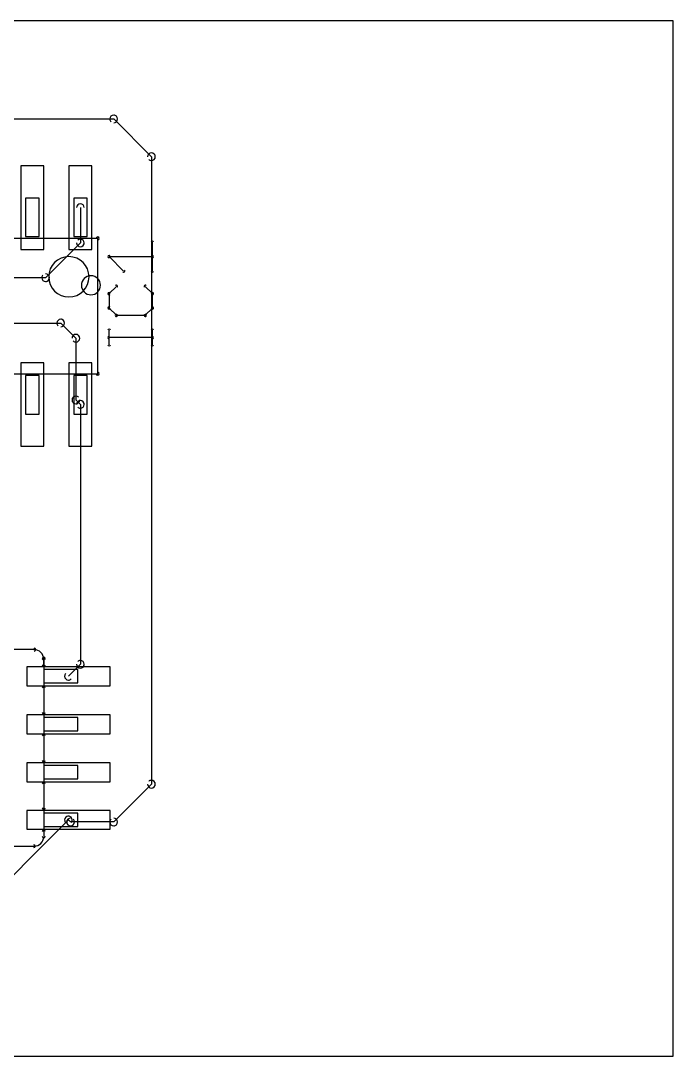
# Model space of a CAD drawing. Extents: x 0 to 139, y 764 to 841.
# Drawn here: x 90.4 to 139.4, y 763.8 to 841.4 of the extents above; entities that cross this region are included whole.
import ezdxf

# ---------------------------------------------------------------- set-up
doc = ezdxf.new("R2010")
doc.units = 0
doc.layers.add('Layer_1', color=7, linetype='CONTINUOUS')

msp = doc.modelspace()

# ---------------------------------------------------------------- linework, layer by layer
at = {"layer": 'Layer_1', "color": 7}
for points in [[(0.456887, 763.762328), (139.354513, 763.762328), (139.354513, 841.431613), (0.456887, 841.431613), (0.456887, 763.762328)], [(97.605288, 834.265063), (97.605288, 834.265063)], [(87.197037, 834.061535), (97.401761, 834.061535), (100.236406, 831.22689)], [(100.236406, 831.22689), (100.236406, 784.171775), (97.401761, 781.33713)], [(100.032879, 831.023362), (100.032879, 831.023362)], [(94.907273, 827.41004), (94.907273, 824.763898)], [(96.202706, 825.10689), (72.011842, 825.10689), (72.011842, 814.95319), (96.202706, 814.95319), (96.202706, 825.10689)], [(94.907273, 824.763898), (92.299399, 822.156024)], [(95.1108, 824.560371), (95.1108, 824.560371)], [(100.307272, 822.655205), (100.307272, 824.816906)], [(98.145572, 822.655205), (97.064438, 823.736056), (100.307272, 823.736056)], [(92.299399, 822.156024), (12.362398, 822.156024), (8.960823, 818.75445)], [(92.095871, 822.359552), (92.095871, 822.359552)], [(97.605005, 821.502355), (97.064438, 820.961788), (97.064438, 819.880938), (97.605005, 819.340371)], [(100.307272, 819.880938), (100.307272, 820.961788), (99.766705, 821.502355)], [(100.243493, 820.898009), (100.243493, 820.898009)], [(97.605005, 819.340371), (99.766705, 819.340371), (100.307272, 819.880938)], [(100.371052, 819.817158), (100.371052, 819.817158)], [(41.275781, 818.75445), (93.433257, 818.75445), (94.567115, 817.620592)], [(93.636785, 818.957977), (93.636785, 818.957977)], [(97.541225, 819.276592), (97.541225, 819.276592)], [(99.703209, 819.404151), (99.703209, 819.404151)], [(97.064438, 817.130481), (97.064438, 818.211332)], [(100.307272, 817.130481), (100.307272, 818.211332)], [(94.363588, 817.417064), (94.363588, 817.417064)], [(94.567115, 817.620592), (94.567115, 812.990198), (94.907273, 812.650041)], [(100.307272, 817.671048), (97.064438, 817.671048)], [(94.703745, 812.446513), (94.703745, 812.446513)], [(94.770643, 813.193726), (94.770643, 813.193726)], [(94.907273, 812.650041), (94.907273, 793.160436)], [(91.449005, 794.263113), (78.693101, 794.263113)], [(92.157667, 793.582798), (92.157667, 780.259965)], [(92.157667, 793.554452), (92.157667, 793.554452)], [(92.157667, 793.129255), (92.157667, 793.497759)], [(94.011525, 792.264688), (94.907273, 793.160436)], [(93.807997, 792.468216), (93.807997, 792.468216)], [(95.1108, 792.956909), (95.1108, 792.956909)], [(92.157667, 791.400121), (92.157667, 789.557602)], [(92.157667, 787.800122), (92.157667, 785.957602)], [(92.157667, 784.200122), (92.157667, 782.385949)], [(100.439934, 783.968248), (100.439934, 783.968248)], [(29.937199, 774.533981), (87.05247, 774.533981), (94.011525, 781.493036)], [(97.401761, 781.33713), (94.16743, 781.33713), (94.011525, 781.493036)], [(94.215052, 781.696563), (94.215052, 781.696563)], [(97.198233, 781.540658), (97.198233, 781.540658)], [(92.157667, 780.628469), (92.157667, 780.259965)], [(93.963903, 781.133602), (93.963903, 781.133602)], [(94.215052, 781.289508), (94.215052, 781.289508)], [(78.693101, 779.522957), (91.420659, 779.522957)], [(91.449005, 779.522957), (91.449005, 779.522957)]]:
    msp.add_lwpolyline(points, dxfattribs=at)
for points in [[(92.171273, 830.542039), (90.443273, 830.542039), (90.443273, 824.27804), (92.171273, 824.27804), (92.171273, 830.542039)], [(95.771273, 830.542039), (94.043273, 830.542039), (94.043273, 824.27804), (95.771273, 824.27804), (95.771273, 830.542039)], [(91.811273, 828.13004), (90.803273, 828.13004), (90.803273, 825.25004), (91.811273, 825.25004), (91.811273, 828.13004)], [(95.411273, 828.13004), (94.403273, 828.13004), (94.403273, 825.25004), (95.411273, 825.25004), (95.411273, 828.13004)], [(92.171273, 815.782041), (90.443273, 815.782041), (90.443273, 809.518041), (92.171273, 809.518041), (92.171273, 815.782041)], [(95.771273, 815.782041), (94.043273, 815.782041), (94.043273, 809.518041), (95.771273, 809.518041), (95.771273, 815.782041)], [(91.811273, 814.810041), (90.803273, 814.810041), (90.803273, 811.930041), (91.811273, 811.930041), (91.811273, 814.810041)], [(95.411273, 814.810041), (94.403273, 814.810041), (94.403273, 811.930041), (95.411273, 811.930041), (95.411273, 814.810041)], [(97.129635, 791.556027), (97.129635, 792.97335), (90.893415, 792.97335), (90.893415, 791.556027), (97.129635, 791.556027)], [(94.708848, 791.768625), (94.708848, 792.760751), (92.157667, 792.760751), (92.157667, 791.768625), (94.708848, 791.768625)], [(97.129635, 787.956027), (97.129635, 789.37335), (90.893415, 789.37335), (90.893415, 787.956027), (97.129635, 787.956027)], [(94.708848, 788.168626), (94.708848, 789.160751), (92.157667, 789.160751), (92.157667, 788.168626), (94.708848, 788.168626)], [(97.129635, 784.356027), (97.129635, 785.77335), (90.893415, 785.77335), (90.893415, 784.356027), (97.129635, 784.356027)], [(94.708848, 784.568626), (94.708848, 785.560752), (92.157667, 785.560752), (92.157667, 784.568626), (94.708848, 784.568626)], [(97.129635, 780.784374), (97.129635, 782.201697), (90.893415, 782.201697), (90.893415, 780.784374), (97.129635, 780.784374)], [(94.708848, 780.996973), (94.708848, 781.989098), (92.157667, 781.989098), (92.157667, 780.996973), (94.708848, 780.996973)]]:
    msp.add_lwpolyline(points, close=True, dxfattribs=at)
for points in [[(97.401761, 834.349365), (97.242794, 834.349365), (97.113928, 834.220502), (97.113928, 834.061532)], [(97.689761, 834.061535), (97.689761, 834.220587), (97.560813, 834.349535), (97.401761, 834.349535)], [(97.605288, 834.265063), (97.553216, 834.317135), (97.481244, 834.349365), (97.401761, 834.349365)], [(97.113928, 834.061532), (97.113928, 833.982049), (97.146158, 833.910077), (97.19823, 833.858005)], [(97.401761, 833.773535), (97.560813, 833.773535), (97.689761, 833.902483), (97.689761, 834.061535)], [(100.236406, 831.51489), (100.077354, 831.51489), (99.948406, 831.385942), (99.948406, 831.22689)], [(100.524406, 831.22689), (100.524406, 831.385942), (100.395458, 831.51489), (100.236406, 831.51489)], [(100.236406, 830.93906), (100.395373, 830.93906), (100.524239, 831.067923), (100.524239, 831.226893)], [(100.524239, 831.226893), (100.524239, 831.306376), (100.492009, 831.378319), (100.439937, 831.43042)], [(100.032879, 831.023362), (100.084951, 830.97129), (100.156923, 830.93906), (100.236406, 830.93906)], [(94.907273, 827.69804), (94.748221, 827.69804), (94.619273, 827.569092), (94.619273, 827.41004)], [(95.195273, 827.41004), (95.195273, 827.569092), (95.066325, 827.69804), (94.907273, 827.69804)], [(94.90727, 825.051731), (94.827786, 825.051731), (94.755843, 825.019501), (94.703742, 824.967429)], [(95.195103, 824.763898), (95.195103, 824.922865), (95.06624, 825.051731), (94.90727, 825.051731)], [(96.202706, 825.21489), (96.143065, 825.21489), (96.094706, 825.166531), (96.094706, 825.10689)], [(96.310706, 825.10689), (96.310706, 825.166531), (96.262347, 825.21489), (96.202706, 825.21489)], [(96.310706, 825.10689), (96.310706, 825.166531), (96.262347, 825.21489), (96.202706, 825.21489)], [(96.202706, 824.99889), (96.262347, 824.99889), (96.310706, 825.047249), (96.310706, 825.10689)], [(100.307272, 824.907048), (100.257496, 824.907048), (100.217131, 824.866682), (100.217131, 824.816906)], [(100.397414, 824.816906), (100.397414, 824.866682), (100.357049, 824.907048), (100.307272, 824.907048)], [(94.619273, 824.763898), (94.619273, 824.604846), (94.748221, 824.475898), (94.907273, 824.475898)], [(94.907273, 824.475898), (95.066325, 824.475898), (95.195273, 824.604846), (95.195273, 824.763898)], [(95.1108, 824.560371), (95.162873, 824.612443), (95.195103, 824.684415), (95.195103, 824.763898)], [(94.043273, 823.73804), (93.208217, 823.73804), (92.531273, 823.061095), (92.531273, 822.22604)], [(95.555273, 822.22604), (95.555273, 823.061095), (94.878328, 823.73804), (94.043273, 823.73804)], [(97.064438, 823.826197), (97.014718, 823.826197), (96.974438, 823.785889), (96.974438, 823.736197)], [(96.974438, 823.736197), (96.974438, 823.686478), (97.014747, 823.646197), (97.064438, 823.646197)], [(97.06458, 823.826197), (97.014888, 823.826197), (96.97458, 823.785917), (96.97458, 823.736197)], [(96.97458, 823.736197), (96.97458, 823.711253), (96.984784, 823.688831), (97.000942, 823.67256)], [(97.128217, 823.799835), (97.11206, 823.815993), (97.08944, 823.826197), (97.06458, 823.826197)], [(100.397272, 823.736197), (100.397272, 823.785889), (100.356964, 823.826197), (100.307272, 823.826197)], [(100.307272, 823.646197), (100.356964, 823.646197), (100.397272, 823.686506), (100.397272, 823.736197)], [(98.081792, 822.591426), (98.09795, 822.575268), (98.12057, 822.565064), (98.14543, 822.565064)], [(98.14543, 822.565064), (98.19515, 822.565064), (98.23543, 822.605344), (98.23543, 822.655064)], [(98.23543, 822.655064), (98.23543, 822.680009), (98.225225, 822.702431), (98.209068, 822.718701)], [(100.217131, 822.655205), (100.217131, 822.605429), (100.257496, 822.565064), (100.307272, 822.565064)], [(100.307272, 822.565064), (100.357049, 822.565064), (100.397414, 822.605429), (100.397414, 822.655205)], [(92.095871, 822.359552), (92.043771, 822.307451), (92.011569, 822.235508), (92.011569, 822.156024)], [(92.011569, 822.156024), (92.011569, 821.997057), (92.140432, 821.868192), (92.299402, 821.868192)], [(92.587399, 822.156024), (92.587399, 822.315076), (92.458451, 822.444024), (92.299399, 822.444024)], [(92.299399, 821.868024), (92.458451, 821.868024), (92.587399, 821.996972), (92.587399, 822.156024)], [(92.299402, 821.868192), (92.378885, 821.868192), (92.450857, 821.900422), (92.502929, 821.952494)], [(92.531273, 822.22604), (92.531273, 821.390985), (93.208217, 820.71404), (94.043273, 820.71404)], [(94.043273, 820.71404), (94.878328, 820.71404), (95.555273, 821.390985), (95.555273, 822.22604)], [(95.700974, 822.302292), (95.307085, 822.302292), (94.987777, 821.982983), (94.987777, 821.589095)], [(95.700974, 822.302292), (95.307085, 822.302292), (94.987777, 821.982983), (94.987777, 821.589095)], [(96.41417, 821.589095), (96.41417, 821.982983), (96.094862, 822.302292), (95.700974, 822.302292)], [(96.41417, 821.589095), (96.41417, 821.982983), (96.094862, 822.302292), (95.700974, 822.302292)], [(94.987777, 821.589095), (94.987777, 821.195207), (95.307085, 820.875898), (95.700974, 820.875898)], [(94.987777, 821.589095), (94.987777, 821.195207), (95.307085, 820.875898), (95.700974, 820.875898)], [(95.700974, 820.875898), (96.094862, 820.875898), (96.41417, 821.195207), (96.41417, 821.589095)], [(95.700974, 820.875898), (96.094862, 820.875898), (96.41417, 821.195207), (96.41417, 821.589095)], [(97.06458, 821.051788), (97.014888, 821.051788), (96.97458, 821.01148), (96.97458, 820.961788)], [(97.000942, 821.025284), (96.984784, 821.009127), (96.97458, 820.986506), (96.97458, 820.961646)], [(97.15458, 820.961788), (97.15458, 821.01148), (97.114271, 821.051788), (97.06458, 821.051788)], [(97.604863, 821.592213), (97.579918, 821.592213), (97.557496, 821.582009), (97.541225, 821.565851)], [(97.694863, 821.502213), (97.694863, 821.551905), (97.654583, 821.592213), (97.604863, 821.592213)], [(97.668501, 821.438576), (97.684658, 821.454733), (97.694863, 821.477354), (97.694863, 821.502213)], [(99.766847, 821.592213), (99.717128, 821.592213), (99.676847, 821.551933), (99.676847, 821.502213)], [(99.676847, 821.502213), (99.676847, 821.477269), (99.687052, 821.454846), (99.703209, 821.438576)], [(99.830485, 821.565851), (99.814328, 821.582009), (99.791707, 821.592213), (99.766847, 821.592213)], [(100.307272, 821.05193), (100.257496, 821.05193), (100.217131, 821.011565), (100.217131, 820.961788)], [(100.397414, 820.961788), (100.397414, 821.011565), (100.357049, 821.05193), (100.307272, 821.05193)], [(100.397357, 820.961732), (100.397357, 820.986676), (100.387436, 821.00907), (100.370995, 821.025369)], [(96.97458, 820.961646), (96.97458, 820.911955), (97.01486, 820.871647), (97.06458, 820.871647)], [(97.06458, 820.871647), (97.089525, 820.871647), (97.111947, 820.881851), (97.128217, 820.898009)], [(100.243493, 820.898009), (100.259934, 820.881568), (100.282356, 820.871647), (100.307272, 820.871647)], [(100.307272, 820.871647), (100.35702, 820.871647), (100.397357, 820.911984), (100.397357, 820.961732)], [(97.06458, 819.970796), (97.014888, 819.970796), (96.97458, 819.930516), (96.97458, 819.880796)], [(96.97458, 819.880938), (96.97458, 819.831247), (97.014888, 819.790938), (97.06458, 819.790938)], [(96.97458, 819.880796), (96.97458, 819.855851), (96.984784, 819.833458), (97.000942, 819.817158)], [(97.128217, 819.944434), (97.11206, 819.960591), (97.08944, 819.970796), (97.06458, 819.970796)], [(97.06458, 819.790938), (97.114299, 819.790938), (97.15458, 819.831247), (97.15458, 819.880938)], [(97.605005, 819.430229), (97.55537, 819.430229), (97.515147, 819.390006), (97.515147, 819.340371)], [(99.856564, 819.340371), (99.856564, 819.390006), (99.81634, 819.430229), (99.766705, 819.430229)], [(100.217131, 819.880938), (100.217131, 819.831162), (100.257496, 819.790796), (100.307272, 819.790796)], [(100.307329, 819.970881), (100.282384, 819.970881), (100.259849, 819.960676), (100.24355, 819.944519)], [(100.307272, 819.790796), (100.357049, 819.790796), (100.397414, 819.831162), (100.397414, 819.880938)], [(100.397414, 819.880796), (100.397414, 819.930544), (100.357077, 819.970881), (100.307329, 819.970881)], [(100.371052, 819.817158), (100.387209, 819.833316), (100.397414, 819.855965), (100.397414, 819.880796)], [(93.433257, 819.04228), (93.27429, 819.04228), (93.145424, 818.913417), (93.145424, 818.754447)], [(93.145424, 818.754447), (93.145424, 818.674964), (93.177654, 818.602992), (93.229727, 818.550919)], [(93.721257, 818.75445), (93.721257, 818.913502), (93.592309, 819.04245), (93.433257, 819.04245)], [(93.636785, 818.957977), (93.584712, 819.010078), (93.512741, 819.04228), (93.433257, 819.04228)], [(93.433257, 818.46645), (93.592309, 818.46645), (93.721257, 818.595398), (93.721257, 818.75445)], [(97.515147, 819.340371), (97.515147, 819.290736), (97.55537, 819.250513), (97.605005, 819.250513)], [(97.541225, 819.276592), (97.557383, 819.260434), (97.580032, 819.250229), (97.604863, 819.250229)], [(97.604863, 819.250229), (97.654611, 819.250229), (97.694948, 819.290566), (97.694948, 819.340314)], [(97.694948, 819.340314), (97.694948, 819.365259), (97.684743, 819.387795), (97.668586, 819.404094)], [(99.703209, 819.404151), (99.686768, 819.38771), (99.676847, 819.365288), (99.676847, 819.340371)], [(99.676847, 819.340371), (99.676847, 819.290623), (99.717184, 819.250286), (99.766932, 819.250286)], [(99.766705, 819.250513), (99.81634, 819.250513), (99.856564, 819.290736), (99.856564, 819.340371)], [(99.766932, 819.250286), (99.791877, 819.250286), (99.814271, 819.260207), (99.83057, 819.276648)], [(94.567115, 817.908592), (94.408063, 817.908592), (94.279115, 817.779644), (94.279115, 817.620592)], [(94.855115, 817.620592), (94.855115, 817.779644), (94.726167, 817.908592), (94.567115, 817.908592)], [(97.06458, 818.301332), (97.014888, 818.301332), (96.97458, 818.261023), (96.97458, 818.211332)], [(97.15458, 818.211332), (97.15458, 818.261023), (97.114271, 818.301332), (97.06458, 818.301332)], [(100.307272, 818.301473), (100.257496, 818.301473), (100.217131, 818.261108), (100.217131, 818.211332)], [(100.397414, 818.211332), (100.397414, 818.261108), (100.357049, 818.301473), (100.307272, 818.301473)], [(94.363588, 817.417064), (94.41566, 817.364963), (94.487632, 817.332762), (94.567115, 817.332762)], [(94.567115, 817.332762), (94.726082, 817.332762), (94.854948, 817.461625), (94.854948, 817.620594)], [(94.854948, 817.620594), (94.854948, 817.700078), (94.822718, 817.77205), (94.770646, 817.824122)], [(97.064438, 817.760907), (97.014718, 817.760907), (96.974438, 817.720598), (96.974438, 817.670907)], [(96.974438, 817.670907), (96.974438, 817.621215), (97.014747, 817.580907), (97.064438, 817.580907)], [(96.97458, 817.130481), (96.97458, 817.08079), (97.014888, 817.040481), (97.06458, 817.040481)], [(97.06458, 817.040481), (97.114299, 817.040481), (97.15458, 817.08079), (97.15458, 817.130481)], [(100.217131, 817.130481), (100.217131, 817.080705), (100.257496, 817.04034), (100.307272, 817.04034)], [(100.397272, 817.670907), (100.397272, 817.720598), (100.356964, 817.760907), (100.307272, 817.760907)], [(100.307272, 817.580907), (100.356964, 817.580907), (100.397272, 817.621215), (100.397272, 817.670907)], [(100.307272, 817.04034), (100.357049, 817.04034), (100.397414, 817.080705), (100.397414, 817.130481)], [(96.094706, 814.95319), (96.094706, 814.893549), (96.143065, 814.84519), (96.202706, 814.84519)], [(96.310706, 814.95319), (96.310706, 815.012831), (96.262347, 815.06119), (96.202706, 815.06119)], [(96.202706, 814.84519), (96.262347, 814.84519), (96.310706, 814.893549), (96.310706, 814.95319)], [(96.202706, 814.84519), (96.262347, 814.84519), (96.310706, 814.893549), (96.310706, 814.95319)], [(94.567115, 813.278028), (94.408148, 813.278028), (94.279283, 813.149165), (94.279283, 812.990195)], [(94.770643, 813.193726), (94.71857, 813.245827), (94.646599, 813.278028), (94.567115, 813.278028)], [(94.279115, 812.990198), (94.279115, 812.831146), (94.408063, 812.702198), (94.567115, 812.702198)], [(94.279283, 812.990195), (94.279283, 812.910712), (94.311513, 812.83874), (94.363585, 812.786668)], [(94.567115, 812.702198), (94.726167, 812.702198), (94.855115, 812.831146), (94.855115, 812.990198)], [(94.907273, 812.938041), (94.748221, 812.938041), (94.619273, 812.809093), (94.619273, 812.650041)], [(94.703745, 812.446513), (94.755846, 812.394441), (94.827789, 812.362211), (94.907273, 812.362211)], [(95.195273, 812.650041), (95.195273, 812.809093), (95.066325, 812.938041), (94.907273, 812.938041)], [(94.907273, 812.362211), (95.06624, 812.362211), (95.195106, 812.491074), (95.195106, 812.650044)], [(95.195106, 812.650044), (95.195106, 812.729527), (95.162876, 812.80147), (95.110803, 812.853571)], [(91.557005, 794.263113), (91.557005, 794.322754), (91.508646, 794.371113), (91.449005, 794.371113)], [(92.157667, 793.554452), (92.157658, 793.945831), (91.840385, 794.263105), (91.449005, 794.263113)], [(91.449005, 794.155113), (91.508646, 794.155113), (91.557005, 794.203472), (91.557005, 794.263113)], [(92.157667, 793.690798), (92.098026, 793.690798), (92.049667, 793.642439), (92.049667, 793.582798)], [(92.157667, 793.605759), (92.098026, 793.605759), (92.049667, 793.5574), (92.049667, 793.497759)], [(92.049667, 793.129255), (92.049667, 793.069614), (92.098026, 793.021255), (92.157667, 793.021255)], [(92.265667, 793.582798), (92.265667, 793.642439), (92.217308, 793.690798), (92.157667, 793.690798)], [(92.265667, 793.497759), (92.265667, 793.5574), (92.217308, 793.605759), (92.157667, 793.605759)], [(92.157667, 793.021255), (92.217308, 793.021255), (92.265667, 793.069614), (92.265667, 793.129255)], [(94.619273, 793.160436), (94.619273, 793.001384), (94.748221, 792.872436), (94.907273, 792.872436)], [(94.90727, 793.448269), (94.827786, 793.448269), (94.755843, 793.416039), (94.703742, 793.363967)], [(95.195103, 793.160436), (95.195103, 793.319403), (95.06624, 793.448269), (94.90727, 793.448269)], [(94.907273, 792.872436), (95.066325, 792.872436), (95.195273, 793.001384), (95.195273, 793.160436)], [(95.1108, 792.956909), (95.162873, 793.009009), (95.195103, 793.080953), (95.195103, 793.160436)], [(93.807997, 792.468216), (93.755925, 792.416115), (93.723695, 792.344172), (93.723695, 792.264688)], [(93.723695, 792.264688), (93.723695, 792.105721), (93.852558, 791.976855), (94.011528, 791.976855)], [(92.157667, 791.508121), (92.098026, 791.508121), (92.049667, 791.459762), (92.049667, 791.400121)], [(92.265667, 791.400121), (92.265667, 791.459762), (92.217308, 791.508121), (92.157667, 791.508121)], [(94.011528, 791.976855), (94.091011, 791.976855), (94.162983, 792.009085), (94.215055, 792.061158)], [(92.049667, 789.557602), (92.049667, 789.497961), (92.098026, 789.449602), (92.157667, 789.449602)], [(92.157667, 789.449602), (92.217308, 789.449602), (92.265667, 789.497961), (92.265667, 789.557602)], [(92.157667, 787.908122), (92.098026, 787.908122), (92.049667, 787.859763), (92.049667, 787.800122)], [(92.265667, 787.800122), (92.265667, 787.859763), (92.217308, 787.908122), (92.157667, 787.908122)], [(92.049667, 785.957602), (92.049667, 785.897961), (92.098026, 785.849602), (92.157667, 785.849602)], [(92.157667, 785.849602), (92.217308, 785.849602), (92.265667, 785.897961), (92.265667, 785.957602)], [(92.157667, 784.308122), (92.098026, 784.308122), (92.049667, 784.259769), (92.049667, 784.200122)], [(92.265667, 784.200122), (92.265667, 784.259769), (92.217308, 784.308122), (92.157667, 784.308122)], [(99.948406, 784.171775), (99.948406, 784.012718), (100.077354, 783.883775), (100.236406, 783.883775)], [(100.236403, 784.459607), (100.15692, 784.459607), (100.084948, 784.427391), (100.032876, 784.375302)], [(100.524236, 784.171775), (100.524236, 784.33074), (100.395373, 784.459607), (100.236403, 784.459607)], [(100.236406, 783.883775), (100.395458, 783.883775), (100.524406, 784.012718), (100.524406, 784.171775)], [(100.439934, 783.968248), (100.492006, 784.020335), (100.524236, 784.092292), (100.524236, 784.171775)], [(92.049667, 782.385949), (92.049667, 782.326302), (92.098026, 782.277949), (92.157667, 782.277949)], [(92.157667, 782.277949), (92.217308, 782.277949), (92.265667, 782.326302), (92.265667, 782.385949)], [(94.011525, 781.780868), (93.852558, 781.780868), (93.723692, 781.652002), (93.723692, 781.493037)], [(93.723692, 781.493037), (93.723692, 781.413553), (93.755922, 781.341596), (93.807994, 781.289509)], [(94.011522, 781.780867), (93.932039, 781.780867), (93.860095, 781.748651), (93.807994, 781.696562)], [(94.16743, 781.62513), (94.008378, 781.62513), (93.87943, 781.496188), (93.87943, 781.33713)], [(94.299355, 781.493036), (94.299355, 781.652), (94.170492, 781.780867), (94.011522, 781.780867)], [(94.215052, 781.696563), (94.16298, 781.74865), (94.091008, 781.780868), (94.011525, 781.780868)], [(94.215052, 781.289508), (94.267125, 781.341595), (94.299355, 781.413552), (94.299355, 781.493036)], [(94.455263, 781.337129), (94.455263, 781.416612), (94.423033, 781.48857), (94.370961, 781.540656)], [(97.198233, 781.540658), (97.146161, 781.488571), (97.113931, 781.416613), (97.113931, 781.33713)], [(97.689761, 781.33713), (97.689761, 781.496188), (97.560813, 781.62513), (97.401761, 781.62513)], [(92.157667, 780.736469), (92.098026, 780.736469), (92.049667, 780.688115), (92.049667, 780.628469)], [(92.265667, 780.628469), (92.265667, 780.688115), (92.217308, 780.736469), (92.157667, 780.736469)], [(93.87943, 781.33713), (93.87943, 781.178072), (94.008378, 781.04913), (94.16743, 781.04913)], [(93.963903, 781.133602), (94.015975, 781.081516), (94.087947, 781.049297), (94.16743, 781.049297)], [(94.16743, 781.049297), (94.326397, 781.049297), (94.455263, 781.178163), (94.455263, 781.337129)], [(97.113931, 781.33713), (97.113931, 781.178166), (97.242794, 781.049299), (97.401764, 781.049299)], [(97.401761, 781.04913), (97.560813, 781.04913), (97.689761, 781.178072), (97.689761, 781.33713)], [(97.401764, 781.049299), (97.481247, 781.049299), (97.55319, 781.081514), (97.605291, 781.133604)], [(91.449005, 779.522957), (91.840385, 779.522966), (92.157658, 779.840239), (92.157667, 780.231618)], [(92.049667, 780.259965), (92.049667, 780.200318), (92.098026, 780.151965), (92.157667, 780.151965)], [(92.049667, 780.259965), (92.049667, 780.200318), (92.098026, 780.151965), (92.157667, 780.151965)], [(92.157667, 780.151965), (92.217308, 780.151965), (92.265667, 780.200318), (92.265667, 780.259965)], [(92.157667, 780.151965), (92.217308, 780.151965), (92.265667, 780.200318), (92.265667, 780.259965)], [(91.528659, 779.522957), (91.528659, 779.582604), (91.4803, 779.630957), (91.420659, 779.630957)], [(91.420659, 779.414957), (91.4803, 779.414957), (91.528659, 779.46331), (91.528659, 779.522957)]]:
    msp.add_open_spline(points, degree=3, dxfattribs=at)

doc.saveas('drawing.dxf')
